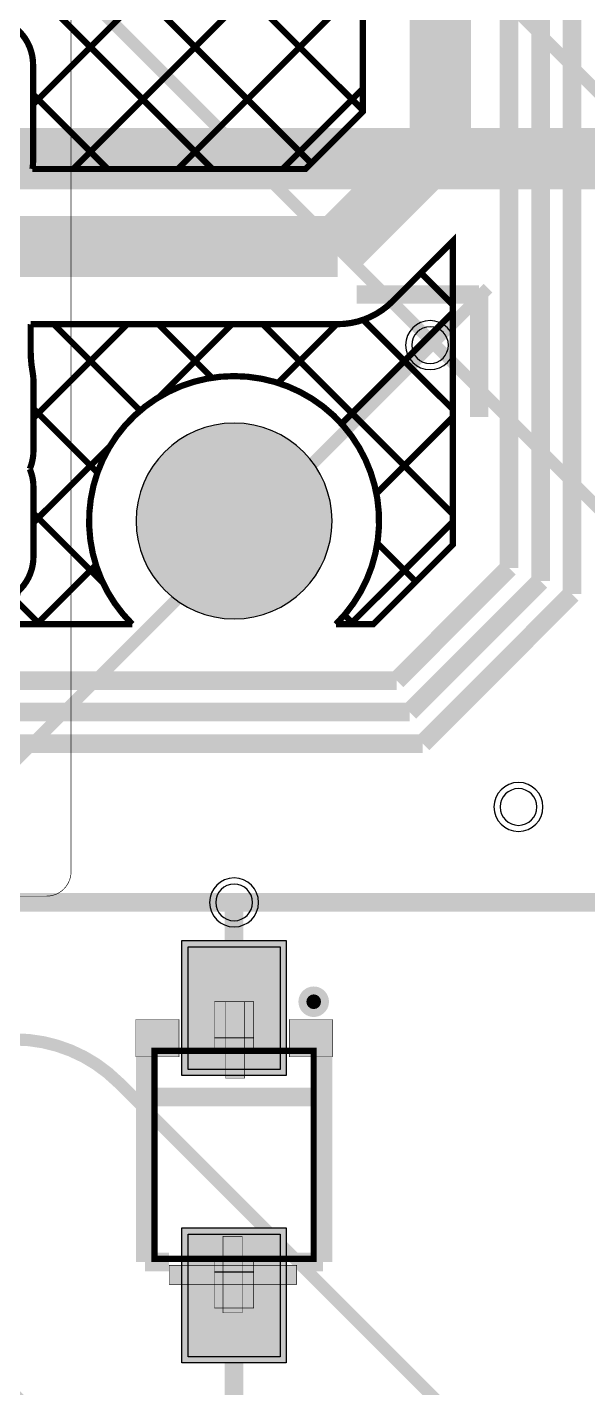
# Model space of a CAD drawing. Header units: millimetres. Extents: x -3 to 238, y -92 to 6.
# Drawn here: x 146.16 to 150.74, y -40.5 to -29.39 of the extents above; entities that cross this region are included whole.
import ezdxf

# ---------------------------------------------------------------- set-up
doc = ezdxf.new("R2010")
doc.units = ezdxf.units.MM
doc.header["$MEASUREMENT"] = 0
for name, color, linetype, true_color in [('Bottom-Layer', 7, 'Continuous', 0x0000ff), ('Bottom-Paste-Mask-Layer', 7, 'Continuous', 0x800000), ('Bottom-Silkscreen-Layer', 7, 'Continuous', 0x66cc33), ('Bottom-Solder-Mask-Layer', 7, 'Continuous', 0xaa00ff), ('Component-Marking-Layer', 7, 'Continuous', 0x66ffcc), ('Component-Shape-Layer', 7, 'Continuous', 0x00cccc), ('Document-Layer', 7, 'Continuous', 0xffffff), ('Hole-Layer', 7, 'Continuous', 0x222222), ('Multi-Layer', 7, 'Continuous', 0xc0c0c0), ('Pin-Floating-Layer', 7, 'Continuous', 0xff99ff), ('Pin-Soldering-Layer', 7, 'Continuous', 0xcc9999), ('Top-Layer', 7, 'Continuous', 0xff0000), ('Top-Paste-Mask-Layer', 7, 'Continuous', 0x808080), ('Top-Solder-Mask-Layer', 7, 'Continuous', 0x800080)]:
    doc.layers.add(name, color=color, linetype=linetype, true_color=true_color)

msp = doc.modelspace()

# ---------------------------------------------------------------- hatches: boundary and pattern name
at = {"layer": 'Bottom-Layer'}
for points in [[(147.05, -33.425, 1), (148.65, -33.425, 1)], [(147.475, -36.902), (148.225, -36.902), (148.225, -37.902), (147.475, -37.902)], [(147.475, -39.248), (148.225, -39.248), (148.225, -40.248), (147.475, -40.248)]]:
    msp.add_hatch(color=256, dxfattribs=at).paths.add_polyline_path(points)
at = {"layer": 'Bottom-Paste-Mask-Layer'}
for points in [[(147.05, -33.425, 1), (148.65, -33.425, 1)], [(147.475, -36.902), (148.225, -36.902), (148.225, -37.902), (147.475, -37.902)], [(147.475, -39.248), (148.225, -39.248), (148.225, -40.248), (147.475, -40.248)]]:
    msp.add_hatch(color=256, dxfattribs=at).paths.add_polyline_path(points)
at = {"layer": 'Bottom-Silkscreen-Layer'}
for points in [[(147.048, -37.8), (147.4, -37.8), (147.4, -37.495), (147.048, -37.495)], [(147.048, -37.8), (147.4, -37.8), (147.4, -37.495), (147.048, -37.495)], [(148.653, -37.8), (148.3, -37.8), (148.3, -37.495), (148.653, -37.495)], [(148.653, -37.8), (148.3, -37.8), (148.3, -37.495), (148.653, -37.495)]]:
    msp.add_hatch(color=256, dxfattribs=at).paths.add_polyline_path(points)
at = {"layer": 'Bottom-Solder-Mask-Layer'}
for points in [[(147.05, -33.425, 1), (148.65, -33.425, 1)], [(147.424, -36.851), (148.276, -36.851), (148.276, -37.953), (147.424, -37.953)], [(147.424, -39.197), (148.276, -39.197), (148.276, -40.299), (147.424, -40.299)]]:
    msp.add_hatch(color=256, dxfattribs=at).paths.add_polyline_path(points)
at = {"layer": 'Component-Marking-Layer'}
msp.add_hatch(color=256, dxfattribs=at).paths.add_polyline_path([(148.44, -37.35, 1), (148.56, -37.35, 1)])
msp.add_hatch(color=256, dxfattribs=at).paths.add_polyline_path([(148.44, -37.35, 1), (148.56, -37.35, 1)])
at = {"layer": 'Document-Layer'}
for points in [[(147.78, -37.35), (147.936, -37.35), (147.936, -37.974), (147.78, -37.974)], [(147.78, -37.35), (147.936, -37.35), (147.936, -37.974), (147.78, -37.974)], [(147.76, -39.89), (147.916, -39.89), (147.916, -39.266), (147.76, -39.266)], [(147.76, -39.89), (147.916, -39.89), (147.916, -39.266), (147.76, -39.266)], [(147.32, -39.658), (148.36, -39.658), (148.36, -39.502), (147.32, -39.502)], [(147.32, -39.658), (148.36, -39.658), (148.36, -39.502), (147.32, -39.502)]]:
    msp.add_hatch(color=256, dxfattribs=at).paths.add_polyline_path(points)
at = {"layer": 'Hole-Layer'}
msp.add_hatch(color=256, dxfattribs=at).paths.add_polyline_path([(147.05, -33.425, 1), (148.65, -33.425, 1)])
at = {"layer": 'Multi-Layer'}
msp.add_hatch(color=256, dxfattribs=at).paths.add_polyline_path([(147.05, -33.425, 1), (148.65, -33.425, 1)])
msp.add_hatch(color=256, dxfattribs=at).paths.add_polyline_path([(147.05, -33.425, 1), (148.65, -33.425, 1)])
msp.add_hatch(color=256, dxfattribs=at).paths.add_polyline_path([(147.05, -33.425, 1), (148.65, -33.425, 1)])
at = {"layer": 'Pin-Floating-Layer'}
for points in [[(147.69, -37.76), (148.01, -37.76), (148.01, -37.64), (147.69, -37.64)], [(147.69, -37.76), (148.01, -37.76), (148.01, -37.64), (147.69, -37.64)], [(147.69, -39.56), (148.01, -39.56), (148.01, -39.44), (147.69, -39.44)], [(147.69, -39.56), (148.01, -39.56), (148.01, -39.44), (147.69, -39.44)]]:
    msp.add_hatch(color=256, dxfattribs=at).paths.add_polyline_path(points)
at = {"layer": 'Pin-Soldering-Layer'}
for points in [[(147.69, -37.65), (148.01, -37.65), (148.01, -37.35), (147.69, -37.35)], [(147.69, -37.65), (148.01, -37.65), (148.01, -37.35), (147.69, -37.35)], [(147.69, -39.85), (148.01, -39.85), (148.01, -39.55), (147.69, -39.55)], [(147.69, -39.85), (148.01, -39.85), (148.01, -39.55), (147.69, -39.55)]]:
    msp.add_hatch(color=256, dxfattribs=at).paths.add_polyline_path(points)
at = {"layer": 'Top-Layer'}
msp.add_hatch(color=256, dxfattribs=at).paths.add_polyline_path([(147.05, -33.425, 1), (148.65, -33.425, 1)])
at = {"layer": 'Top-Paste-Mask-Layer'}
msp.add_hatch(color=256, dxfattribs=at).paths.add_polyline_path([(147.05, -33.425, 1), (148.65, -33.425, 1)])
at = {"layer": 'Top-Solder-Mask-Layer'}
msp.add_hatch(color=256, dxfattribs=at).paths.add_polyline_path([(147.05, -33.425, 1), (148.65, -33.425, 1)])

# ---------------------------------------------------------------- linework, layer by layer
at = {"layer": 'Bottom-Layer'}
for points, const_width in [([(149.534, -30.345), (149.534, -20.451)], 0.5), ([(150.095, -33.809), (150.095, -20.655)], 0.152), ([(150.352, -33.916), (150.352, -20.761)], 0.152), ([(150.609, -20.868), (150.609, -34.022)], 0.152), ([(144.057, -26.936), (147.672, -30.551)], 0.0508), ([(146.209, -30.024), (148.901, -27.333)], 0.0508), ([(145.534, -27.559), (148.48, -30.504)], 0.0508), ([(146.388, -27.559), (148.901, -30.071)], 0.0508), ([(146.537, -30.551), (148.901, -28.187)], 0.0508), ([(147.391, -30.551), (148.901, -29.041)], 0.0508), ([(148.246, -30.551), (148.901, -29.896)], 0.0508), ([(146.209, -29.942), (146.818, -30.551)], 0.0508), ([(148.695, -31.184), (149.534, -30.345)], 0.5), ([(145.556, -31.184), (148.695, -31.184)], 0.5), ([(149.376, -31.4), (149.636, -31.66)], 0.0508), ([(148.728, -32.631), (149.636, -31.723)], 0.0508), ([(148.904, -31.783), (149.636, -32.514)], 0.0508), ([(146.212, -32.584), (146.979, -31.818)], 0.0508), ([(146.377, -31.818), (147.083, -32.524)], 0.0508), ([(147.231, -31.818), (147.669, -32.256)], 0.0508), ([(147.239, -32.412), (147.833, -31.818)], 0.0508), ([(148.085, -31.818), (149.636, -33.369)], 0.0508), ([(148.208, -32.297), (148.687, -31.818)], 0.0508), ([(146.212, -32.508), (146.735, -33.03)], 0.0508), ([(149.012, -33.201), (149.636, -32.577)], 0.0508), ([(146.212, -33.438), (146.837, -32.814)], 0.0508), ([(146.212, -33.362), (146.779, -33.929)], 0.0508), ([(148.799, -34.268), (149.636, -33.432)], 0.0508), ([(149.02, -33.607), (149.334, -33.921)], 0.0508), ([(146.237, -34.268), (146.722, -33.783)], 0.0508), ([(149.177, -34.728), (150.095, -33.809)], 0.152), ([(149.283, -34.985), (150.352, -33.916)], 0.152), ([(150.609, -34.022), (149.39, -35.242)], 0.152), ([(146.068, -34.072), (146.264, -34.268)], 0.0508), ([(148.751, -34.193), (148.827, -34.268)], 0.0508), ([(136.627, -34.728), (149.177, -34.728)], 0.152), ([(136.17, -34.985), (149.283, -34.985)], 0.152), ([(149.39, -35.242), (135.754, -35.242)], 0.152), ([(147.85, -37.402), (147.85, -36.539)], 0.152), ([(147.85, -39.748), (147.85, -43.025)], 0.152)]:
    msp.add_lwpolyline(points, dxfattribs=dict(at, const_width=const_width))
at = {"layer": 'Bottom-Layer', "const_width": 0.0508}
msp.add_lwpolyline([(148.901, -20.451), (148.901, -30.083), (148.433, -30.551), (146.204, -30.551, 0.04), (146.209, -30.489), (146.209, -29.699, 0.414), (145.826, -29.316)], format="xyb", dxfattribs=at)
at = {"layer": 'Bottom-Layer'}
for points, const_width in [([(81.492, -36.288), (81.492, -28.418, -0.414), (81.692, -28.218), (146.319, -28.218, -0.414), (146.519, -28.418), (146.519, -36.288, -0.414), (146.319, -36.488), (81.692, -36.488, -0.414)], 0.00508), ([(149.636, -31.14), (149.636, -33.619), (148.987, -34.268), (148.681, -34.268, 0.671), (147.85, -32.242, 0.671), (147.019, -34.268), (145.957, -34.268, 0.142), (146.085, -34.001, 0.213), (146.212, -33.716), (146.212, -33.15, 0.101), (146.182, -33, 0.101), (146.212, -32.85), (146.212, -32.284, 0.045), (146.206, -32.215, -0.045), (146.189, -32.034), (146.189, -31.829, -0.002), (146.189, -31.818), (148.695, -31.818, 0.199), (149.143, -31.632)], 0.0508)]:
    msp.add_lwpolyline(points, format="xyb", close=True, dxfattribs=dict(at, const_width=const_width))
msp.add_lwpolyline([(147.05, -33.425, 1), (148.65, -33.425), (148.65, -33.425, 1), (147.05, -33.425)], format="xyb", dxfattribs=at)
for points in [[(147.475, -36.902), (148.225, -36.902), (148.225, -37.902), (147.475, -37.902)], [(147.475, -39.248), (148.225, -39.248), (148.225, -40.248), (147.475, -40.248)]]:
    msp.add_lwpolyline(points, close=True, dxfattribs=at)
at = {"layer": 'Bottom-Paste-Mask-Layer'}
msp.add_lwpolyline([(147.05, -33.425, 1), (148.65, -33.425), (148.65, -33.425, 1), (147.05, -33.425)], format="xyb", dxfattribs=at)
for points in [[(147.475, -36.902), (148.225, -36.902), (148.225, -37.902), (147.475, -37.902)], [(147.475, -39.248), (148.225, -39.248), (148.225, -40.248), (147.475, -40.248)]]:
    msp.add_lwpolyline(points, close=True, dxfattribs=at)
at = {"layer": 'Bottom-Silkscreen-Layer', "const_width": 0.00508}
for points in [[(147.048, -37.8), (147.4, -37.8), (147.4, -37.495), (147.048, -37.495)], [(147.048, -37.8), (147.4, -37.8), (147.4, -37.495), (147.048, -37.495)], [(148.653, -37.8), (148.3, -37.8), (148.3, -37.495), (148.653, -37.495)], [(148.653, -37.8), (148.3, -37.8), (148.3, -37.495), (148.653, -37.495)]]:
    msp.add_lwpolyline(points, close=True, dxfattribs=at)
at = {"layer": 'Bottom-Silkscreen-Layer', "const_width": 0.152}
for points in [[(147.124, -37.724), (147.124, -39.476)], [(147.124, -37.724), (147.124, -39.476)], [(148.577, -37.724), (148.577, -39.476)], [(148.577, -37.724), (148.577, -39.476)], [(147.124, -38.128), (148.577, -38.128)], [(147.124, -38.128), (148.577, -38.128)], [(147.124, -39.476), (147.32, -39.476)], [(147.124, -39.476), (147.32, -39.476)], [(148.577, -39.476), (148.37, -39.476)], [(148.577, -39.476), (148.37, -39.476)]]:
    msp.add_lwpolyline(points, dxfattribs=at)
at = {"layer": 'Bottom-Solder-Mask-Layer'}
msp.add_lwpolyline([(147.05, -33.425, 1), (148.65, -33.425), (148.65, -33.425, 1), (147.05, -33.425)], format="xyb", dxfattribs=at)
for points in [[(147.424, -36.851), (148.276, -36.851), (148.276, -37.953), (147.424, -37.953)], [(147.424, -39.197), (148.276, -39.197), (148.276, -40.299), (147.424, -40.299)]]:
    msp.add_lwpolyline(points, close=True, dxfattribs=at)
at = {"layer": 'Component-Marking-Layer', "const_width": 0.129}
msp.add_lwpolyline([(148.44, -37.35, 1), (148.56, -37.35, 1)], format="xyb", close=True, dxfattribs=at)
msp.add_lwpolyline([(148.44, -37.35, 1), (148.56, -37.35, 1)], format="xyb", close=True, dxfattribs=at)
at = {"layer": 'Component-Shape-Layer', "const_width": 0.0508}
msp.add_lwpolyline([(147.2, -39.45), (148.5, -39.45), (148.5, -37.75), (147.2, -37.75)], close=True, dxfattribs=at)
msp.add_lwpolyline([(147.2, -39.45), (148.5, -39.45), (148.5, -37.75), (147.2, -37.75)], close=True, dxfattribs=at)
at = {"layer": 'Document-Layer', "const_width": 0.1}
for points in [[(155.391, -34.494), (146.906, -26.009, 1), (145.209, -27.706), (153.694, -36.191, 1)], [(155.391, -46.494), (146.906, -38.009, 1), (145.209, -39.706), (153.694, -48.191, 1)]]:
    msp.add_lwpolyline(points, format="xyb", close=True, dxfattribs=at)
at = {"layer": 'Document-Layer'}
for points, const_width in [([(135.825, -45.624), (149.924, -31.524)], 0.1), ([(149.85, -31.575), (148.85, -31.575)], 0.15), ([(149.85, -31.575), (148.85, -31.575)], 0.15), ([(149.85, -31.575), (149.85, -32.575)], 0.15), ([(149.85, -31.575), (149.85, -32.575)], 0.15)]:
    msp.add_lwpolyline(points, dxfattribs=dict(at, const_width=const_width))
at = {"layer": 'Document-Layer', "const_width": 0.00508}
for points in [[(147.78, -37.35), (147.936, -37.35), (147.936, -37.974), (147.78, -37.974)], [(147.78, -37.35), (147.936, -37.35), (147.936, -37.974), (147.78, -37.974)], [(147.76, -39.89), (147.916, -39.89), (147.916, -39.266), (147.76, -39.266)], [(147.76, -39.89), (147.916, -39.89), (147.916, -39.266), (147.76, -39.266)], [(147.32, -39.658), (148.36, -39.658), (148.36, -39.502), (147.32, -39.502)], [(147.32, -39.658), (148.36, -39.658), (148.36, -39.502), (147.32, -39.502)]]:
    msp.add_lwpolyline(points, close=True, dxfattribs=at)
at = {"layer": 'Hole-Layer'}
for points in [[(149.3, -31.989, 1), (149.6, -31.989, 1)], [(150.022, -35.76, 1), (150.322, -35.76, 1)], [(147.7, -36.539, 1), (148, -36.539, 1)]]:
    msp.add_lwpolyline(points, format="xyb", close=True, dxfattribs=at)
msp.add_lwpolyline([(147.05, -33.425, 1), (148.65, -33.425), (148.65, -33.425, 1), (147.05, -33.425)], format="xyb", dxfattribs=at)
at = {"layer": 'Multi-Layer'}
for points in [[(149.25, -31.989, 1), (149.65, -31.989, 1)], [(149.972, -35.76, 1), (150.372, -35.76, 1)], [(147.65, -36.539, 1), (148.05, -36.539, 1)]]:
    msp.add_lwpolyline(points, format="xyb", close=True, dxfattribs=at)
msp.add_lwpolyline([(147.05, -33.425, 1), (148.65, -33.425), (148.65, -33.425, 1), (147.05, -33.425)], format="xyb", dxfattribs=at)
msp.add_lwpolyline([(147.05, -33.425, 1), (148.65, -33.425), (148.65, -33.425, 1), (147.05, -33.425)], format="xyb", dxfattribs=at)
msp.add_lwpolyline([(147.05, -33.425, 1), (148.65, -33.425), (148.65, -33.425, 1), (147.05, -33.425)], format="xyb", dxfattribs=at)
at = {"layer": 'Pin-Floating-Layer', "const_width": 0.00508}
for points in [[(147.69, -37.76), (148.01, -37.76), (148.01, -37.64), (147.69, -37.64)], [(147.69, -37.76), (148.01, -37.76), (148.01, -37.64), (147.69, -37.64)], [(147.69, -39.56), (148.01, -39.56), (148.01, -39.44), (147.69, -39.44)], [(147.69, -39.56), (148.01, -39.56), (148.01, -39.44), (147.69, -39.44)]]:
    msp.add_lwpolyline(points, close=True, dxfattribs=at)
at = {"layer": 'Pin-Soldering-Layer', "const_width": 0.00508}
for points in [[(147.69, -37.65), (148.01, -37.65), (148.01, -37.35), (147.69, -37.35)], [(147.69, -37.65), (148.01, -37.65), (148.01, -37.35), (147.69, -37.35)], [(147.69, -39.85), (148.01, -39.85), (148.01, -39.55), (147.69, -39.55)], [(147.69, -39.85), (148.01, -39.85), (148.01, -39.55), (147.69, -39.55)]]:
    msp.add_lwpolyline(points, close=True, dxfattribs=at)
at = {"layer": 'Top-Layer', "const_width": 0.00508}
msp.add_lwpolyline([(81.492, -36.288), (81.492, -28.418, -0.414), (81.692, -28.218), (146.319, -28.218, -0.414), (146.519, -28.418), (146.519, -36.288, -0.414), (146.319, -36.488), (81.692, -36.488, -0.414)], format="xyb", close=True, dxfattribs=at)
at = {"layer": 'Top-Layer'}
for points, const_width in [([(169.249, -30.466), (137.544, -30.466)], 0.5), ([(144.81, -36.539), (147.85, -36.539)], 0.152), ([(147.85, -36.539), (152.142, -36.539)], 0.152)]:
    msp.add_lwpolyline(points, dxfattribs=dict(at, const_width=const_width))
msp.add_lwpolyline([(147.05, -33.425, 1), (148.65, -33.425), (148.65, -33.425, 1), (147.05, -33.425)], format="xyb", dxfattribs=at)
at = {"layer": 'Top-Paste-Mask-Layer'}
msp.add_lwpolyline([(147.05, -33.425, 1), (148.65, -33.425), (148.65, -33.425, 1), (147.05, -33.425)], format="xyb", dxfattribs=at)
at = {"layer": 'Top-Solder-Mask-Layer'}
msp.add_lwpolyline([(147.05, -33.425, 1), (148.65, -33.425), (148.65, -33.425, 1), (147.05, -33.425)], format="xyb", dxfattribs=at)

doc.saveas('drawing.dxf')
